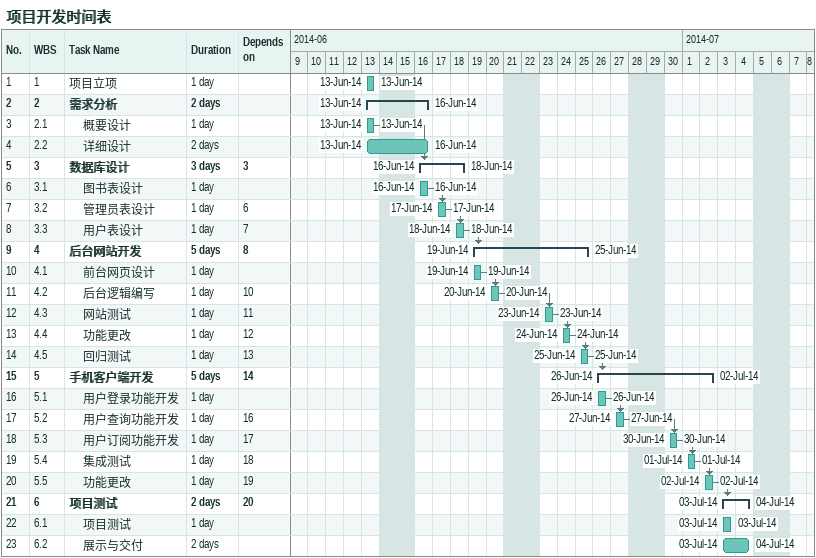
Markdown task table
项目开发时间表

| ID | WBS | Task | Duration | Start | Finish | Predecessors |
|---|---|---|---|---|---|---|
| 1 | 1 | 项目立项 | 1d | 2014-06-13 | 2014-06-13 |  |
| 2 | 2 | **需求分析** | 2d | 2014-06-13 | 2014-06-16 |  |
| 3 | 2.1 | 概要设计 | 1d | 2014-06-13 | 2014-06-13 |  |
| 4 | 2.2 | 详细设计 | 2d | 2014-06-13 | 2014-06-16 |  |
| 5 | 3 | **数据库设计** | 3d | 2014-06-16 | 2014-06-18 | 3 |
| 6 | 3.1 | 图书表设计 | 1d | 2014-06-16 | 2014-06-16 |  |
| 7 | 3.2 | 管理员表设计 | 1d | 2014-06-17 | 2014-06-17 | 6 |
| 8 | 3.3 | 用户表设计 | 1d | 2014-06-18 | 2014-06-18 | 7 |
| 9 | 4 | **后台网站开发** | 5d | 2014-06-19 | 2014-06-25 | 8 |
| 10 | 4.1 | 前台网页设计 | 1d | 2014-06-19 | 2014-06-19 |  |
| 11 | 4.2 | 后台逻辑编写 | 1d | 2014-06-20 | 2014-06-20 | 10 |
| 12 | 4.3 | 网站测试 | 1d | 2014-06-23 | 2014-06-23 | 11 |
| 13 | 4.4 | 功能更改 | 1d | 2014-06-24 | 2014-06-24 | 12 |
| 14 | 4.5 | 回归测试 | 1d | 2014-06-25 | 2014-06-25 | 13 |
| 15 | 5 | **手机客户端开发** | 5d | 2014-06-26 | 2014-07-02 | 14 |
| 16 | 5.1 | 用户登录功能开发 | 1d | 2014-06-26 | 2014-06-26 |  |
| 17 | 5.2 | 用户查询功能开发 | 1d | 2014-06-27 | 2014-06-27 | 16 |
| 18 | 5.3 | 用户订阅功能开发 | 1d | 2014-06-30 | 2014-06-30 | 17 |
| 19 | 5.4 | 集成测试 | 1d | 2014-07-01 | 2014-07-01 | 18 |
| 20 | 5.5 | 功能更改 | 1d | 2014-07-02 | 2014-07-02 | 19 |
| 21 | 6 | **项目测试** | 2d | 2014-07-03 | 2014-07-04 | 20 |
| 22 | 6.1 | 项目测试 | 1d | 2014-07-03 | 2014-07-03 |  |
| 23 | 6.2 | 展示与交付 | 2d | 2014-07-03 | 2014-07-04 |  |
